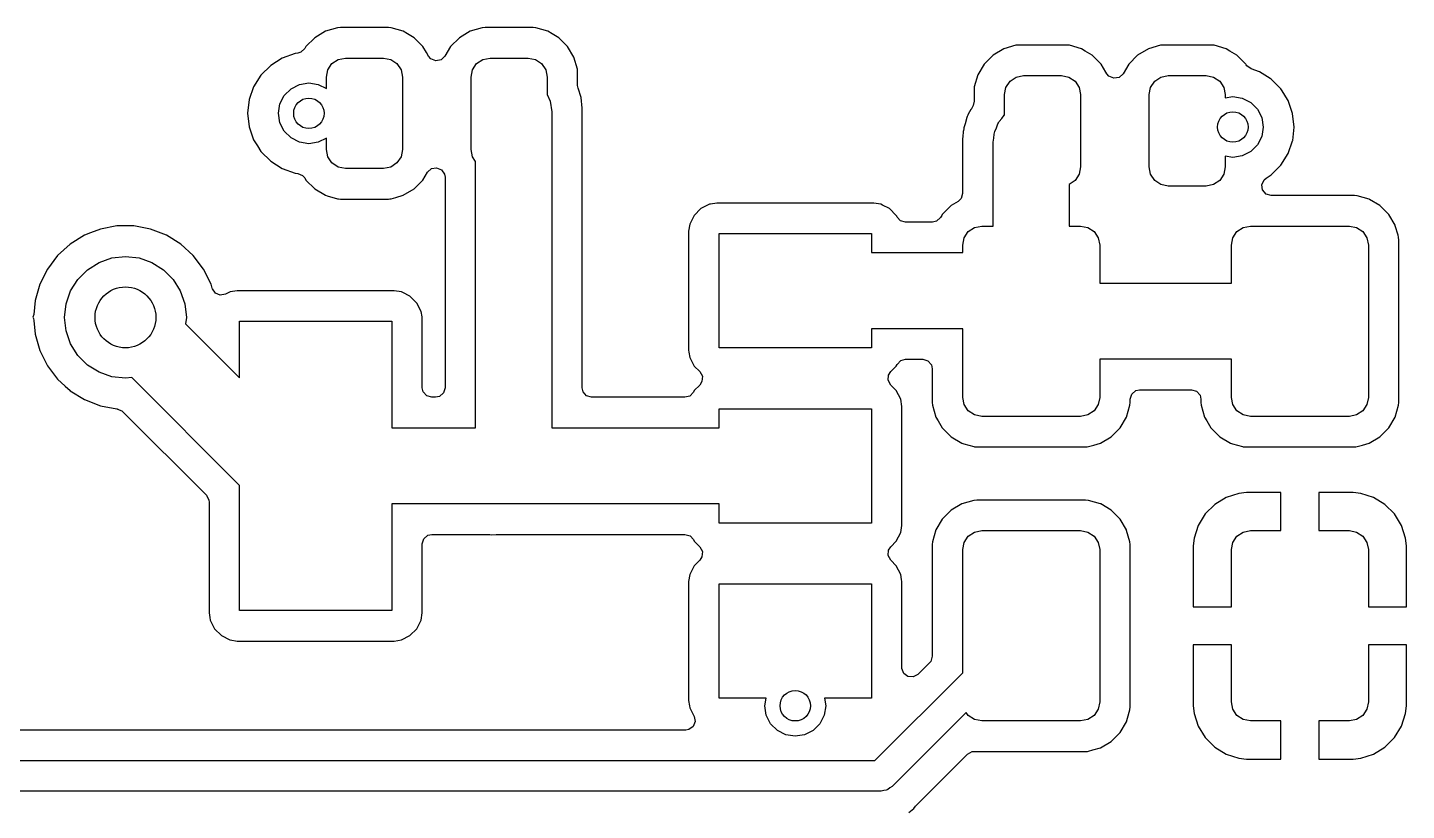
# Model space of a CAD drawing. Extents: x 0.71 to 7.56, y -5.16 to -0.79.
# Drawn here: x 4.989 to 5.702, y -2.416 to -2.012 of the extents above; entities that cross this region are included whole.
import ezdxf

# ---------------------------------------------------------------- set-up
doc = ezdxf.new("R2010")
doc.units = 0
doc.header["$MEASUREMENT"] = 0
doc.layers.add('BLACK', color=7, linetype='CONTINUOUS')

msp = doc.modelspace()

# ---------------------------------------------------------------- linework, layer by layer
at = {"layer": 'BLACK', "linetype": 'CONTINUOUS'}
for p, q in [((5.13733, -2.01681), (5.13275, -2.02138)), ((5.1429, -2.01351), (5.13733, -2.01681)), ((5.13733, -2.01681), (5.13733, -2.01681)), ((5.14911, -2.01171), (5.1429, -2.01351)), ((5.1429, -2.01351), (5.1429, -2.01351)), ((5.15056, -2.01159), (5.14911, -2.01171)), ((5.14911, -2.01171), (5.14911, -2.01171)), ((5.17542, -2.01159), (5.15056, -2.01159)), ((5.15056, -2.01159), (5.15056, -2.01159)), ((5.17687, -2.01171), (5.17542, -2.01159)), ((5.17542, -2.01159), (5.17542, -2.01159)), ((5.18309, -2.01351), (5.17687, -2.01171)), ((5.17687, -2.01171), (5.17687, -2.01171)), ((5.18522, -2.01478), (5.18309, -2.01351)), ((5.18309, -2.01351), (5.18309, -2.01351)), ((5.18309, -2.01351), (5.18309, -2.01351)), ((5.18309, -2.01351), (5.18309, -2.01351)), ((5.18866, -2.01681), (5.18522, -2.01478)), ((5.19323, -2.02138), (5.18866, -2.01681)), ((5.18866, -2.01681), (5.18866, -2.01681)), ((5.21213, -2.01681), (5.20756, -2.02138)), ((5.2177, -2.01351), (5.21213, -2.01681)), ((5.21213, -2.01681), (5.21213, -2.01681)), ((5.22391, -2.01171), (5.2177, -2.01351)), ((5.2177, -2.01351), (5.2177, -2.01351)), ((5.22537, -2.01159), (5.22391, -2.01171)), ((5.22391, -2.01171), (5.22391, -2.01171)), ((5.25022, -2.01159), (5.22537, -2.01159)), ((5.22537, -2.01159), (5.22537, -2.01159)), ((5.25168, -2.01171), (5.25022, -2.01159)), ((5.25022, -2.01159), (5.25022, -2.01159)), ((5.25789, -2.01351), (5.25168, -2.01171)), ((5.25168, -2.01171), (5.25168, -2.01171)), ((5.26003, -2.01478), (5.25789, -2.01351)), ((5.25789, -2.01351), (5.25789, -2.01351)), ((5.25789, -2.01351), (5.25789, -2.01351)), ((5.25789, -2.01351), (5.25789, -2.01351)), ((5.26346, -2.01681), (5.26003, -2.01478)), ((5.26803, -2.02138), (5.26346, -2.01681)), ((5.26346, -2.01681), (5.26346, -2.01681)), ((5.12719, -2.02499), (5.12049, -2.02733)), ((5.12845, -2.02484), (5.12719, -2.02499)), ((5.13009, -2.02436), (5.12845, -2.02484)), ((5.13211, -2.02248), (5.13009, -2.02436)), ((5.13275, -2.02138), (5.13211, -2.02248)), ((5.13275, -2.02138), (5.13275, -2.02138)), ((5.1951, -2.02454), (5.19323, -2.02138)), ((5.19323, -2.02138), (5.19323, -2.02138)), ((5.19323, -2.02138), (5.19323, -2.02138)), ((5.19619, -2.02639), (5.1951, -2.02454)), ((5.20756, -2.02138), (5.2046, -2.02639)), ((5.20756, -2.02138), (5.20756, -2.02138)), ((5.27133, -2.02695), (5.26803, -2.02138)), ((5.26803, -2.02138), (5.26803, -2.02138)), ((5.26803, -2.02138), (5.26803, -2.02138)), ((5.49369, -2.02257), (5.48812, -2.02586)), ((5.4999, -2.02076), (5.49369, -2.02257)), ((5.49369, -2.02257), (5.49369, -2.02257)), ((5.50135, -2.02065), (5.4999, -2.02076)), ((5.4999, -2.02076), (5.4999, -2.02076)), ((5.52621, -2.02065), (5.50135, -2.02065)), ((5.50135, -2.02065), (5.50135, -2.02065)), ((5.52766, -2.02076), (5.52621, -2.02065)), ((5.52621, -2.02065), (5.52621, -2.02065)), ((5.53387, -2.02257), (5.52766, -2.02076)), ((5.52766, -2.02076), (5.52766, -2.02076)), ((5.53581, -2.02372), (5.53387, -2.02257)), ((5.53387, -2.02257), (5.53387, -2.02257)), ((5.53387, -2.02257), (5.53387, -2.02257)), ((5.53387, -2.02257), (5.53387, -2.02257)), ((5.53944, -2.02586), (5.53581, -2.02372)), ((5.56849, -2.02257), (5.56292, -2.02586)), ((5.5747, -2.02076), (5.56849, -2.02257)), ((5.56849, -2.02257), (5.56849, -2.02257)), ((5.57615, -2.02065), (5.5747, -2.02076)), ((5.5747, -2.02076), (5.5747, -2.02076)), ((5.60101, -2.02065), (5.57615, -2.02065)), ((5.57615, -2.02065), (5.57615, -2.02065)), ((5.60246, -2.02076), (5.60101, -2.02065)), ((5.60101, -2.02065), (5.60101, -2.02065)), ((5.60868, -2.02257), (5.60246, -2.02076)), ((5.60246, -2.02076), (5.60246, -2.02076)), ((5.61062, -2.02372), (5.60868, -2.02257)), ((5.60868, -2.02257), (5.60868, -2.02257)), ((5.60868, -2.02257), (5.60868, -2.02257)), ((5.60868, -2.02257), (5.60868, -2.02257)), ((5.61425, -2.02586), (5.61062, -2.02372)), ((5.11448, -2.03111), (5.10946, -2.03613)), ((5.12049, -2.02733), (5.11448, -2.03111)), ((5.14406, -2.03344), (5.14619, -2.03024)), ((5.14619, -2.03024), (5.14938, -2.02811)), ((5.14938, -2.02811), (5.15315, -2.02736)), ((5.15315, -2.02736), (5.17283, -2.02736)), ((5.17283, -2.02736), (5.1766, -2.02811)), ((5.1766, -2.02811), (5.17979, -2.03024)), ((5.17979, -2.03024), (5.18193, -2.03344)), ((5.19734, -2.02771), (5.19619, -2.02639)), ((5.19988, -2.02876), (5.19734, -2.02771)), ((5.20259, -2.02827), (5.19988, -2.02876)), ((5.2046, -2.02639), (5.20259, -2.02827)), ((5.21886, -2.03344), (5.22099, -2.03024)), ((5.22099, -2.03024), (5.22419, -2.02811)), ((5.22419, -2.02811), (5.22795, -2.02736)), ((5.22795, -2.02736), (5.24764, -2.02736)), ((5.24764, -2.02736), (5.2514, -2.02811)), ((5.2514, -2.02811), (5.2546, -2.03024)), ((5.2546, -2.03024), (5.25673, -2.03344)), ((5.27313, -2.03317), (5.27133, -2.02695)), ((5.27133, -2.02695), (5.27133, -2.02695)), ((5.27133, -2.02695), (5.27133, -2.02695)), ((5.48354, -2.03044), (5.48025, -2.03601)), ((5.48812, -2.02586), (5.48354, -2.03044)), ((5.48354, -2.03044), (5.48354, -2.03044)), ((5.48812, -2.02586), (5.48812, -2.02586)), ((5.54402, -2.03044), (5.53944, -2.02586)), ((5.53944, -2.02586), (5.53944, -2.02586)), ((5.54649, -2.03462), (5.54402, -2.03044)), ((5.54402, -2.03044), (5.54402, -2.03044)), ((5.54402, -2.03044), (5.54402, -2.03044)), ((5.55834, -2.03044), (5.55538, -2.03544)), ((5.56292, -2.02586), (5.55834, -2.03044)), ((5.55834, -2.03044), (5.55834, -2.03044)), ((5.56292, -2.02586), (5.56292, -2.02586)), ((5.61882, -2.03044), (5.61425, -2.02586)), ((5.61425, -2.02586), (5.61425, -2.02586)), ((5.61902, -2.03077), (5.61882, -2.03044)), ((5.61882, -2.03044), (5.61882, -2.03044)), ((5.61937, -2.03129), (5.61902, -2.03077)), ((5.62161, -2.03289), (5.61937, -2.03129)), ((5.10946, -2.03613), (5.10568, -2.04214)), ((5.14331, -2.0372), (5.14406, -2.03344)), ((5.14331, -2.04306), (5.14331, -2.0372)), ((5.18193, -2.03344), (5.18268, -2.0372)), ((5.18268, -2.0372), (5.18268, -2.07461)), ((5.21811, -2.0372), (5.21886, -2.03344)), ((5.21811, -2.07461), (5.21811, -2.0372)), ((5.25673, -2.03344), (5.25748, -2.0372)), ((5.25748, -2.0372), (5.25748, -2.04615)), ((5.27325, -2.03462), (5.27313, -2.03317)), ((5.27313, -2.03317), (5.27313, -2.03317)), ((5.27325, -2.04146), (5.27325, -2.03462)), ((5.48025, -2.03601), (5.47844, -2.04222)), ((5.48025, -2.03601), (5.48025, -2.03601)), ((5.49484, -2.04249), (5.49698, -2.0393)), ((5.49698, -2.0393), (5.50017, -2.03717)), ((5.50017, -2.03717), (5.50394, -2.03642)), ((5.50394, -2.03642), (5.52362, -2.03642)), ((5.52362, -2.03642), (5.52739, -2.03717)), ((5.52739, -2.03717), (5.53058, -2.0393)), ((5.53058, -2.0393), (5.53272, -2.04249)), ((5.54698, -2.03544), (5.54649, -2.03462)), ((5.54812, -2.03676), (5.54698, -2.03544)), ((5.55067, -2.03781), (5.54812, -2.03676)), ((5.55337, -2.03732), (5.55067, -2.03781)), ((5.55538, -2.03544), (5.55337, -2.03732)), ((5.56965, -2.04249), (5.57178, -2.0393)), ((5.57178, -2.0393), (5.57497, -2.03717)), ((5.57497, -2.03717), (5.57874, -2.03642)), ((5.57874, -2.03642), (5.59843, -2.03642)), ((5.59843, -2.03642), (5.60219, -2.03717)), ((5.60219, -2.03717), (5.60538, -2.0393)), ((5.60538, -2.0393), (5.60752, -2.04249)), ((5.62597, -2.03442), (5.62161, -2.03289)), ((5.63155, -2.03793), (5.62597, -2.03442)), ((5.62597, -2.03442), (5.62597, -2.03442)), ((5.63198, -2.0382), (5.63155, -2.03793)), ((5.637, -2.04322), (5.63198, -2.0382)), ((5.10568, -2.04214), (5.10333, -2.04885)), ((5.11927, -2.05104), (5.12151, -2.04665)), ((5.12151, -2.04665), (5.125, -2.04317)), ((5.125, -2.04317), (5.12939, -2.04093)), ((5.12939, -2.04093), (5.13425, -2.04016)), ((5.13425, -2.04016), (5.13912, -2.04093)), ((5.13912, -2.04093), (5.14331, -2.04306)), ((5.25748, -2.04615), (5.25905, -2.04957)), ((5.27349, -2.04297), (5.27325, -2.04146)), ((5.27503, -2.04771), (5.27349, -2.04297)), ((5.47844, -2.04222), (5.47833, -2.04367)), ((5.47833, -2.04367), (5.47833, -2.04959)), ((5.47844, -2.04222), (5.47844, -2.04222)), ((5.49409, -2.04626), (5.49484, -2.04249)), ((5.49409, -2.05681), (5.49409, -2.04626)), ((5.53272, -2.04249), (5.53346, -2.04626)), ((5.53346, -2.04626), (5.53346, -2.08366)), ((5.5689, -2.04626), (5.56965, -2.04249)), ((5.5689, -2.08366), (5.5689, -2.04626)), ((5.60752, -2.04249), (5.60827, -2.04626)), ((5.60827, -2.04626), (5.60827, -2.04787)), ((5.6377, -2.04433), (5.637, -2.04322)), ((5.64054, -2.04885), (5.6377, -2.04433)), ((5.10333, -2.04885), (5.10254, -2.05591)), ((5.10333, -2.04885), (5.10333, -2.04885)), ((5.1185, -2.05591), (5.11927, -2.05104)), ((5.25905, -2.04957), (5.25984, -2.05512)), ((5.27561, -2.05326), (5.27503, -2.04771)), ((5.27561, -2.19785), (5.27561, -2.05326)), ((5.27561, -2.05326), (5.27561, -2.05326)), ((5.47667, -2.054), (5.47531, -2.05637)), ((5.47674, -2.05389), (5.47667, -2.054)), ((5.47779, -2.05181), (5.47674, -2.05389)), ((5.47833, -2.04959), (5.47779, -2.05181)), ((5.60827, -2.04787), (5.6122, -2.04724)), ((5.6122, -2.04724), (5.61707, -2.04801)), ((5.61707, -2.04801), (5.62146, -2.05025)), ((5.62146, -2.05025), (5.62495, -2.05374)), ((5.62495, -2.05374), (5.62718, -2.05813)), ((5.64078, -2.04923), (5.64054, -2.04885)), ((5.64258, -2.05438), (5.64078, -2.04923)), ((5.10254, -2.05591), (5.10254, -2.05591)), ((5.10254, -2.05591), (5.10333, -2.06296)), ((5.11927, -2.06077), (5.1185, -2.05591)), ((5.12151, -2.06516), (5.11927, -2.06077)), ((5.25984, -2.05512), (5.25984, -2.2185)), ((5.47385, -2.06085), (5.473, -2.06345)), ((5.47389, -2.06073), (5.47385, -2.06085)), ((5.47459, -2.05809), (5.47389, -2.06073)), ((5.47484, -2.0576), (5.47459, -2.05809)), ((5.47514, -2.05689), (5.47484, -2.0576)), ((5.47531, -2.05637), (5.47514, -2.05689)), ((5.4906, -2.06143), (5.49102, -2.06087)), ((5.49102, -2.06087), (5.49131, -2.06022)), ((5.49131, -2.06022), (5.49269, -2.05863)), ((5.49269, -2.05863), (5.49395, -2.05695)), ((5.49395, -2.05695), (5.49409, -2.05681)), ((5.62718, -2.05813), (5.62795, -2.06299)), ((5.64312, -2.05593), (5.64258, -2.05438)), ((5.64312, -2.05594), (5.64312, -2.05593)), ((5.64392, -2.06299), (5.64312, -2.05594)), ((5.10333, -2.06296), (5.10333, -2.06296)), ((5.10333, -2.06296), (5.10568, -2.06967)), ((5.125, -2.06865), (5.12151, -2.06516)), ((5.47251, -2.06815), (5.47242, -2.06901)), ((5.47252, -2.06802), (5.47251, -2.06815)), ((5.47266, -2.06529), (5.47252, -2.06802)), ((5.47281, -2.06476), (5.47266, -2.06529)), ((5.47295, -2.064), (5.47281, -2.06476)), ((5.473, -2.06345), (5.47295, -2.064)), ((5.473, -2.06345), (5.473, -2.06345)), ((5.48849, -2.06878), (5.48864, -2.06668)), ((5.48864, -2.06668), (5.48889, -2.06602)), ((5.48889, -2.06602), (5.48899, -2.06532)), ((5.48899, -2.06532), (5.48986, -2.0634)), ((5.48986, -2.0634), (5.4906, -2.06143)), ((5.62718, -2.06786), (5.62495, -2.07225)), ((5.62795, -2.06299), (5.62718, -2.06786)), ((5.64314, -2.06994), (5.64392, -2.06299)), ((5.64392, -2.06299), (5.64392, -2.06299)), ((5.10568, -2.06967), (5.10761, -2.07274)), ((5.10761, -2.07274), (5.10946, -2.07568)), ((5.12939, -2.07088), (5.125, -2.06865)), ((5.13425, -2.07165), (5.12939, -2.07088)), ((5.13912, -2.07088), (5.13425, -2.07165)), ((5.14331, -2.06875), (5.13912, -2.07088)), ((5.14331, -2.07461), (5.14331, -2.06875)), ((5.14406, -2.07837), (5.14331, -2.07461)), ((5.18268, -2.07461), (5.18193, -2.07837)), ((5.21886, -2.07837), (5.21811, -2.07461)), ((5.47242, -2.07), (5.47227, -2.07273)), ((5.47227, -2.07273), (5.47235, -2.07319)), ((5.47235, -2.07319), (5.47236, -2.07328)), ((5.47236, -2.07328), (5.47242, -2.07404)), ((5.47242, -2.06901), (5.47242, -2.06987)), ((5.47242, -2.06987), (5.47242, -2.07)), ((5.47242, -2.07404), (5.47242, -2.09731)), ((5.48819, -2.07087), (5.48849, -2.06878)), ((5.48819, -2.11417), (5.48819, -2.07087)), ((5.62495, -2.07225), (5.62146, -2.07573)), ((5.64078, -2.07675), (5.64312, -2.07005)), ((5.64312, -2.07005), (5.64314, -2.06994)), ((5.10946, -2.07568), (5.11448, -2.0807)), ((5.11448, -2.0807), (5.12049, -2.08448)), ((5.14619, -2.08157), (5.14406, -2.07837)), ((5.14938, -2.0837), (5.14619, -2.08157)), ((5.17979, -2.08157), (5.1766, -2.0837)), ((5.18193, -2.07837), (5.17979, -2.08157)), ((5.22047, -2.08079), (5.21886, -2.07837)), ((5.22047, -2.2185), (5.22047, -2.08079)), ((5.6122, -2.07874), (5.60827, -2.07812)), ((5.60827, -2.07812), (5.60827, -2.08366)), ((5.61707, -2.07797), (5.6122, -2.07874)), ((5.62146, -2.07573), (5.61707, -2.07797)), ((5.637, -2.08277), (5.64078, -2.07675)), ((5.12049, -2.08448), (5.12719, -2.08683)), ((5.12719, -2.08683), (5.12845, -2.08697)), ((5.12845, -2.08697), (5.13099, -2.08803)), ((5.13099, -2.08803), (5.13211, -2.08933)), ((5.13211, -2.08933), (5.13275, -2.09043)), ((5.15315, -2.08445), (5.14938, -2.0837)), ((5.17283, -2.08445), (5.15315, -2.08445)), ((5.1766, -2.0837), (5.17283, -2.08445)), ((5.19323, -2.09043), (5.19562, -2.08639)), ((5.19562, -2.08639), (5.19763, -2.08451)), ((5.19763, -2.08451), (5.20034, -2.08402)), ((5.20034, -2.08402), (5.20288, -2.08507)), ((5.20288, -2.08507), (5.20445, -2.08732)), ((5.20445, -2.08732), (5.2047, -2.08887)), ((5.2047, -2.08887), (5.2047, -2.19785)), ((5.53272, -2.08743), (5.53058, -2.09062)), ((5.53346, -2.08366), (5.53272, -2.08743)), ((5.56965, -2.08743), (5.5689, -2.08366)), ((5.57178, -2.09062), (5.56965, -2.08743)), ((5.60752, -2.08743), (5.60538, -2.09062)), ((5.60827, -2.08366), (5.60752, -2.08743)), ((5.62834, -2.09033), (5.62943, -2.08939)), ((5.62943, -2.08939), (5.63198, -2.08779)), ((5.63198, -2.08779), (5.637, -2.08277)), ((5.13275, -2.09043), (5.13275, -2.09043)), ((5.13275, -2.09043), (5.13275, -2.09043)), ((5.13275, -2.09043), (5.13733, -2.095)), ((5.13733, -2.095), (5.13733, -2.095)), ((5.13733, -2.095), (5.13733, -2.095)), ((5.13733, -2.095), (5.1429, -2.0983)), ((5.18309, -2.0983), (5.18866, -2.095)), ((5.18866, -2.095), (5.19323, -2.09043)), ((5.53058, -2.09062), (5.52756, -2.09264)), ((5.52756, -2.09264), (5.52756, -2.11417)), ((5.57497, -2.09275), (5.57178, -2.09062)), ((5.57874, -2.0935), (5.57497, -2.09275)), ((5.59843, -2.0935), (5.57874, -2.0935)), ((5.60219, -2.09275), (5.59843, -2.0935)), ((5.60538, -2.09062), (5.60219, -2.09275)), ((5.62719, -2.09283), (5.62834, -2.09033)), ((5.62759, -2.09555), (5.62719, -2.09283)), ((5.62939, -2.09763), (5.62759, -2.09555)), ((5.1429, -2.0983), (5.14366, -2.09852)), ((5.14366, -2.09852), (5.14911, -2.1001)), ((5.14911, -2.1001), (5.14911, -2.1001)), ((5.14911, -2.1001), (5.14911, -2.1001)), ((5.14911, -2.1001), (5.1496, -2.10014)), ((5.1496, -2.10014), (5.15056, -2.10022)), ((5.15056, -2.10022), (5.15056, -2.10022)), ((5.15056, -2.10022), (5.17542, -2.10022)), ((5.17542, -2.10022), (5.17615, -2.10016)), ((5.17615, -2.10016), (5.17687, -2.1001)), ((5.17687, -2.1001), (5.17915, -2.09944)), ((5.17687, -2.1001), (5.17687, -2.1001)), ((5.17687, -2.1001), (5.17687, -2.1001)), ((5.17915, -2.09944), (5.18309, -2.0983)), ((5.34152, -2.10293), (5.33707, -2.10519)), ((5.34203, -2.10285), (5.34152, -2.10293)), ((5.34522, -2.10234), (5.34203, -2.10285)), ((5.42644, -2.10234), (5.34522, -2.10234)), ((5.43013, -2.10293), (5.42644, -2.10234)), ((5.43089, -2.10331), (5.43013, -2.10293)), ((5.43458, -2.10519), (5.43089, -2.10331)), ((5.46646, -2.10362), (5.46189, -2.10819)), ((5.47002, -2.10151), (5.46646, -2.10362)), ((5.46646, -2.10362), (5.46646, -2.10362)), ((5.47165, -2.09995), (5.47002, -2.10151)), ((5.47242, -2.09731), (5.47165, -2.09995)), ((5.63203, -2.09841), (5.62939, -2.09763)), ((5.67503, -2.09841), (5.63203, -2.09841)), ((5.67648, -2.09852), (5.67503, -2.09841)), ((5.67503, -2.09841), (5.67503, -2.09841)), ((5.68269, -2.10032), (5.67648, -2.09852)), ((5.67648, -2.09852), (5.67648, -2.09852)), ((5.68269, -2.10033), (5.68269, -2.10032)), ((5.68269, -2.10032), (5.68269, -2.10032)), ((5.68269, -2.10032), (5.68269, -2.10032)), ((5.68293, -2.10047), (5.68269, -2.10033)), ((5.68826, -2.10362), (5.68293, -2.10047)), ((5.69284, -2.10819), (5.68826, -2.10362)), ((5.68826, -2.10362), (5.68826, -2.10362)), ((5.33322, -2.10936), (5.33127, -2.11318)), ((5.33354, -2.10873), (5.33322, -2.10936)), ((5.33707, -2.1052), (5.33354, -2.10873)), ((5.33354, -2.10873), (5.33354, -2.10873)), ((5.33354, -2.10873), (5.33354, -2.10873)), ((5.33707, -2.10519), (5.33707, -2.10519)), ((5.33707, -2.10519), (5.33707, -2.1052)), ((5.43458, -2.1052), (5.43458, -2.10519)), ((5.43458, -2.10519), (5.43458, -2.10519)), ((5.43811, -2.10873), (5.43458, -2.1052)), ((5.43829, -2.10908), (5.43811, -2.10873)), ((5.43811, -2.10873), (5.43811, -2.10873)), ((5.43811, -2.10873), (5.43811, -2.10873)), ((5.43852, -2.10952), (5.43829, -2.10908)), ((5.44023, -2.11141), (5.43852, -2.10952)), ((5.46094, -2.10979), (5.45893, -2.11167)), ((5.46157, -2.10873), (5.46094, -2.10979)), ((5.46189, -2.10819), (5.46157, -2.10873)), ((5.46189, -2.10819), (5.46189, -2.10819)), ((5.69613, -2.11376), (5.69284, -2.10819)), ((5.69284, -2.10819), (5.69284, -2.10819)), ((5.69284, -2.10819), (5.69284, -2.10819)), ((5.02122, -2.11776), (5.01821, -2.11893)), ((5.02638, -2.11576), (5.02122, -2.11776)), ((5.03499, -2.11415), (5.02638, -2.11576)), ((5.04375, -2.11415), (5.03499, -2.11415)), ((5.05236, -2.11576), (5.04375, -2.11415)), ((5.06053, -2.11893), (5.05236, -2.11576)), ((5.33127, -2.11318), (5.33069, -2.11687)), ((5.33069, -2.11687), (5.33069, -2.17841)), ((5.34646, -2.17717), (5.34646, -2.11811)), ((5.34646, -2.11811), (5.4252, -2.11811)), ((5.4252, -2.11811), (5.4252, -2.12795)), ((5.44287, -2.11219), (5.44023, -2.11141)), ((5.45674, -2.11219), (5.44287, -2.11219)), ((5.45893, -2.11167), (5.45674, -2.11219)), ((5.47319, -2.12025), (5.47532, -2.11706)), ((5.47532, -2.11706), (5.47852, -2.11492)), ((5.47852, -2.11492), (5.48228, -2.11417)), ((5.48228, -2.11417), (5.48819, -2.11417)), ((5.52756, -2.11417), (5.53346, -2.11417)), ((5.53346, -2.11417), (5.53723, -2.11492)), ((5.53723, -2.11492), (5.54042, -2.11706)), ((5.54042, -2.11706), (5.54256, -2.12025)), ((5.61217, -2.12025), (5.6143, -2.11706)), ((5.6143, -2.11706), (5.61749, -2.11492)), ((5.61749, -2.11492), (5.62126, -2.11417)), ((5.62126, -2.11417), (5.67244, -2.11417)), ((5.67244, -2.11417), (5.67621, -2.11492)), ((5.67621, -2.11492), (5.6794, -2.11706)), ((5.6794, -2.11706), (5.68153, -2.12025)), ((5.69623, -2.11411), (5.69613, -2.11376)), ((5.69763, -2.11893), (5.69623, -2.11411)), ((5.01077, -2.12354), (5.00429, -2.12944)), ((5.01821, -2.11893), (5.01077, -2.12354)), ((5.01077, -2.12354), (5.01077, -2.12354)), ((5.01821, -2.11893), (5.01821, -2.11893)), ((5.06797, -2.12354), (5.06053, -2.11893)), ((5.06053, -2.11893), (5.06053, -2.11893)), ((5.07445, -2.12944), (5.06797, -2.12354)), ((5.06797, -2.12354), (5.06797, -2.12354)), ((5.47244, -2.12402), (5.47319, -2.12025)), ((5.47244, -2.12795), (5.47244, -2.12402)), ((5.54256, -2.12025), (5.54331, -2.12402)), ((5.54331, -2.12402), (5.54331, -2.1437)), ((5.61142, -2.12402), (5.61217, -2.12025)), ((5.61142, -2.1437), (5.61142, -2.12402)), ((5.68153, -2.12025), (5.68228, -2.12402)), ((5.68228, -2.12402), (5.68228, -2.20276)), ((5.69794, -2.11998), (5.69763, -2.11893)), ((5.69805, -2.12143), (5.69794, -2.11998)), ((5.69805, -2.20534), (5.69805, -2.12143)), ((5.00429, -2.12944), (4.99901, -2.13643)), ((5.0257, -2.13304), (5.03236, -2.13071)), ((5.03236, -2.13071), (5.03937, -2.12992)), ((5.03937, -2.12992), (5.04638, -2.13071)), ((5.04638, -2.13071), (5.05304, -2.13304)), ((5.07973, -2.13643), (5.07445, -2.12944)), ((5.4252, -2.12795), (5.47244, -2.12795)), ((4.99901, -2.13643), (4.99511, -2.14427)), ((4.99901, -2.13643), (4.99901, -2.13643)), ((5.01475, -2.14178), (5.01973, -2.13679)), ((5.01973, -2.13679), (5.0257, -2.13304)), ((5.05304, -2.13304), (5.05901, -2.13679)), ((5.05901, -2.13679), (5.06399, -2.14178)), ((5.08363, -2.14427), (5.07973, -2.13643)), ((5.07973, -2.13643), (5.07973, -2.13643)), ((4.99511, -2.14427), (4.99271, -2.1527)), ((4.99511, -2.14427), (4.99511, -2.14427)), ((5.01099, -2.14775), (5.01475, -2.14178)), ((5.06399, -2.14178), (5.06775, -2.14775)), ((5.08383, -2.14496), (5.08363, -2.14427)), ((5.08363, -2.14427), (5.08363, -2.14427)), ((5.08423, -2.14639), (5.08383, -2.14496)), ((5.08431, -2.14662), (5.08423, -2.14639)), ((5.08589, -2.14887), (5.08431, -2.14662)), ((5.54331, -2.1437), (5.61142, -2.1437)), ((4.99271, -2.1527), (4.99205, -2.15988)), ((4.99271, -2.1527), (4.99271, -2.1527)), ((5.00866, -2.15441), (5.01099, -2.14775)), ((5.06775, -2.14775), (5.07008, -2.15441)), ((5.08844, -2.14991), (5.08589, -2.14887)), ((5.09114, -2.1494), (5.08844, -2.14991)), ((5.09349, -2.1482), (5.09114, -2.1494)), ((5.09718, -2.14762), (5.09349, -2.1482)), ((5.17841, -2.14762), (5.09718, -2.14762)), ((5.1821, -2.1482), (5.17841, -2.14762)), ((5.1828, -2.14856), (5.1821, -2.1482)), ((5.18655, -2.15047), (5.1828, -2.14856)), ((5.19008, -2.154), (5.18655, -2.15047)), ((5.18655, -2.15047), (5.18655, -2.15047)), ((5.18655, -2.15047), (5.18655, -2.15047)), ((4.99205, -2.15988), (4.99145, -2.16138)), ((5.00787, -2.16142), (5.00866, -2.15441)), ((5.07008, -2.15441), (5.07087, -2.16142)), ((5.19235, -2.15845), (5.19008, -2.154)), ((5.19008, -2.154), (5.19008, -2.154)), ((5.19008, -2.154), (5.19008, -2.154)), ((5.19276, -2.16106), (5.19235, -2.15845)), ((5.19293, -2.16214), (5.19276, -2.16106)), ((4.99145, -2.16138), (4.99187, -2.16203)), ((4.99187, -2.16203), (4.99205, -2.16295)), ((4.99205, -2.16295), (4.99271, -2.17014)), ((5.00866, -2.16843), (5.00787, -2.16142)), ((5.07087, -2.16142), (5.0705, -2.1647)), ((5.0705, -2.1647), (5.09843, -2.19263)), ((5.09843, -2.19263), (5.09843, -2.16339)), ((5.09843, -2.16339), (5.17717, -2.16339)), ((5.17717, -2.16339), (5.17717, -2.2185)), ((5.19293, -2.19785), (5.19293, -2.16214)), ((5.47244, -2.16732), (5.4252, -2.16732)), ((5.4252, -2.16732), (5.4252, -2.17717)), ((5.47244, -2.20276), (5.47244, -2.16732)), ((4.99271, -2.17014), (4.99271, -2.17014)), ((4.99271, -2.17014), (4.99511, -2.17856)), ((5.01099, -2.17508), (5.00866, -2.16843)), ((5.01475, -2.18105), (5.01099, -2.17508)), ((4.99511, -2.17856), (4.99511, -2.17856)), ((4.99511, -2.17856), (4.99901, -2.1864)), ((5.01973, -2.18604), (5.01475, -2.18105)), ((5.33069, -2.17841), (5.33085, -2.17941)), ((5.33085, -2.17941), (5.33127, -2.1821)), ((5.33127, -2.1821), (5.33354, -2.18655)), ((5.4252, -2.17717), (5.34646, -2.17717)), ((4.99901, -2.1864), (4.99901, -2.18641)), ((4.99901, -2.18641), (5.00429, -2.1934)), ((5.0257, -2.18979), (5.01973, -2.18604)), ((5.33354, -2.18655), (5.33354, -2.18655)), ((5.33354, -2.18655), (5.33354, -2.18655)), ((5.33354, -2.18655), (5.33645, -2.18946)), ((5.33645, -2.18946), (5.33777, -2.19188)), ((5.43408, -2.19121), (5.4352, -2.18946)), ((5.4352, -2.18946), (5.43811, -2.18655)), ((5.43811, -2.18655), (5.43852, -2.18576)), ((5.43811, -2.18655), (5.43811, -2.18655)), ((5.43852, -2.18576), (5.4404, -2.18376)), ((5.4404, -2.18376), (5.44287, -2.18309)), ((5.44287, -2.18309), (5.45179, -2.18309)), ((5.45179, -2.18309), (5.45443, -2.18387)), ((5.45443, -2.18387), (5.45623, -2.18594)), ((5.45623, -2.18594), (5.45667, -2.18797)), ((5.45667, -2.18797), (5.45667, -2.20534)), ((5.61142, -2.18307), (5.54331, -2.18307)), ((5.54331, -2.18307), (5.54331, -2.20276)), ((5.61142, -2.20276), (5.61142, -2.18307)), ((5.00429, -2.1934), (5.00815, -2.19691)), ((5.03236, -2.19212), (5.0257, -2.18979)), ((5.03937, -2.19291), (5.03236, -2.19212)), ((5.04266, -2.19254), (5.03937, -2.19291)), ((5.09843, -2.24831), (5.04266, -2.19254)), ((5.33645, -2.19637), (5.33354, -2.19928)), ((5.33758, -2.19462), (5.33645, -2.19637)), ((5.33777, -2.19188), (5.33758, -2.19462)), ((5.43388, -2.19395), (5.43408, -2.19121)), ((5.4352, -2.19637), (5.43388, -2.19395)), ((5.43811, -2.19928), (5.4352, -2.19637)), ((5.00815, -2.19691), (5.01075, -2.19928)), ((5.01075, -2.19928), (5.01077, -2.1993)), ((5.01077, -2.1993), (5.01077, -2.1993)), ((5.01077, -2.1993), (5.01821, -2.20391)), ((5.19337, -2.19988), (5.19293, -2.19785)), ((5.19518, -2.20196), (5.19337, -2.19988)), ((5.19781, -2.20274), (5.19518, -2.20196)), ((5.19982, -2.20274), (5.19781, -2.20274)), ((5.20185, -2.2023), (5.19982, -2.20274)), ((5.20393, -2.20049), (5.20185, -2.2023)), ((5.2047, -2.19785), (5.20393, -2.20049)), ((5.27605, -2.19988), (5.27561, -2.19785)), ((5.27785, -2.20196), (5.27605, -2.19988)), ((5.28049, -2.20274), (5.27785, -2.20196)), ((5.32879, -2.20274), (5.28049, -2.20274)), ((5.33125, -2.20207), (5.32879, -2.20274)), ((5.33314, -2.20007), (5.33125, -2.20207)), ((5.33354, -2.19928), (5.33314, -2.20007)), ((5.33354, -2.19928), (5.33354, -2.19928)), ((5.44038, -2.20373), (5.43811, -2.19928)), ((5.43811, -2.19928), (5.43811, -2.19928)), ((5.43811, -2.19928), (5.43811, -2.19928)), ((5.44096, -2.20742), (5.44038, -2.20373)), ((5.47319, -2.20652), (5.47244, -2.20276)), ((5.54331, -2.20276), (5.54256, -2.20652)), ((5.55907, -2.20372), (5.55985, -2.20108)), ((5.55907, -2.20534), (5.55907, -2.20372)), ((5.55985, -2.20108), (5.56193, -2.19928)), ((5.56193, -2.19928), (5.56396, -2.19884)), ((5.56396, -2.19884), (5.59077, -2.19884)), ((5.59077, -2.19884), (5.59341, -2.19961)), ((5.59341, -2.19961), (5.59521, -2.20169)), ((5.59521, -2.20169), (5.59565, -2.20372)), ((5.59565, -2.20372), (5.59565, -2.20534)), ((5.61217, -2.20652), (5.61142, -2.20276)), ((5.68228, -2.20276), (5.68153, -2.20652)), ((5.01821, -2.20391), (5.01821, -2.20391)), ((5.01821, -2.20391), (5.01821, -2.20391)), ((5.01821, -2.20391), (5.02638, -2.20707)), ((5.02638, -2.20707), (5.03499, -2.20868)), ((5.03499, -2.20868), (5.03499, -2.20868)), ((5.03499, -2.20868), (5.03521, -2.20872)), ((5.03521, -2.20872), (5.0352, -2.20879)), ((5.0352, -2.20879), (5.03745, -2.20969)), ((5.03745, -2.20969), (5.0379, -2.21008)), ((5.0379, -2.21008), (5.08123, -2.25341)), ((5.34646, -2.2185), (5.34646, -2.20866)), ((5.34646, -2.20866), (5.4252, -2.20866)), ((5.4252, -2.20866), (5.4252, -2.26772)), ((5.44096, -2.26896), (5.44096, -2.20742)), ((5.45667, -2.20534), (5.45679, -2.20679)), ((5.45679, -2.20679), (5.45679, -2.20679)), ((5.45679, -2.20679), (5.45859, -2.21301)), ((5.47532, -2.20972), (5.47319, -2.20652)), ((5.47852, -2.21185), (5.47532, -2.20972)), ((5.54042, -2.20972), (5.53723, -2.21185)), ((5.54256, -2.20652), (5.54042, -2.20972)), ((5.55716, -2.21301), (5.55896, -2.20679)), ((5.55896, -2.20679), (5.55907, -2.20534)), ((5.59565, -2.20534), (5.59576, -2.20679)), ((5.59576, -2.20679), (5.59576, -2.20679)), ((5.59576, -2.20679), (5.59757, -2.21301)), ((5.6143, -2.20972), (5.61217, -2.20652)), ((5.61749, -2.21185), (5.6143, -2.20972)), ((5.6794, -2.20972), (5.67621, -2.21185)), ((5.68153, -2.20652), (5.6794, -2.20972)), ((5.69613, -2.21301), (5.69794, -2.20679)), ((5.69794, -2.20679), (5.69805, -2.20534)), ((5.45859, -2.21301), (5.45859, -2.21301)), ((5.45859, -2.21301), (5.45859, -2.21301)), ((5.45859, -2.21301), (5.45971, -2.2149)), ((5.45971, -2.2149), (5.46189, -2.21858)), ((5.48228, -2.2126), (5.47852, -2.21185)), ((5.53346, -2.2126), (5.48228, -2.2126)), ((5.53723, -2.21185), (5.53346, -2.2126)), ((5.55386, -2.21858), (5.55716, -2.21301)), ((5.59757, -2.21301), (5.59757, -2.21301)), ((5.59757, -2.21301), (5.59757, -2.21301)), ((5.59757, -2.21301), (5.59869, -2.2149)), ((5.59869, -2.2149), (5.60086, -2.21858)), ((5.62126, -2.2126), (5.61749, -2.21185)), ((5.67244, -2.2126), (5.62126, -2.2126)), ((5.67621, -2.21185), (5.67244, -2.2126)), ((5.69284, -2.21858), (5.69613, -2.21301)), ((5.17717, -2.2185), (5.22047, -2.2185)), ((5.25984, -2.2185), (5.34646, -2.2185)), ((5.46189, -2.21858), (5.46189, -2.21858)), ((5.46189, -2.21858), (5.46646, -2.22315)), ((5.46646, -2.22315), (5.46646, -2.22315)), ((5.46646, -2.22315), (5.46646, -2.22315)), ((5.46646, -2.22315), (5.47203, -2.22645)), ((5.54372, -2.22645), (5.54929, -2.22315)), ((5.54929, -2.22315), (5.55386, -2.21858)), ((5.60086, -2.21858), (5.60086, -2.21858)), ((5.60086, -2.21858), (5.60544, -2.22315)), ((5.60544, -2.22315), (5.60544, -2.22315)), ((5.60544, -2.22315), (5.60544, -2.22315)), ((5.60544, -2.22315), (5.61101, -2.22645)), ((5.68269, -2.22645), (5.68826, -2.22315)), ((5.68826, -2.22315), (5.69284, -2.21858)), ((5.47203, -2.22645), (5.47299, -2.22673)), ((5.47299, -2.22673), (5.47825, -2.22825)), ((5.47825, -2.22825), (5.47825, -2.22825)), ((5.47825, -2.22825), (5.47825, -2.22825)), ((5.47825, -2.22825), (5.47848, -2.22827)), ((5.47848, -2.22827), (5.4797, -2.22837)), ((5.4797, -2.22837), (5.4797, -2.22837)), ((5.4797, -2.22837), (5.53605, -2.22837)), ((5.53605, -2.22837), (5.53678, -2.22831)), ((5.53678, -2.22831), (5.5375, -2.22825)), ((5.5375, -2.22825), (5.54025, -2.22745)), ((5.5375, -2.22825), (5.5375, -2.22825)), ((5.5375, -2.22825), (5.5375, -2.22825)), ((5.54025, -2.22745), (5.54372, -2.22645)), ((5.61101, -2.22645), (5.61197, -2.22673)), ((5.61197, -2.22673), (5.61722, -2.22825)), ((5.61722, -2.22825), (5.61722, -2.22825)), ((5.61722, -2.22825), (5.61722, -2.22825)), ((5.61722, -2.22825), (5.61746, -2.22827)), ((5.61746, -2.22827), (5.61867, -2.22837)), ((5.61867, -2.22837), (5.61867, -2.22837)), ((5.61867, -2.22837), (5.67503, -2.22837)), ((5.67503, -2.22837), (5.67575, -2.22831)), ((5.67575, -2.22831), (5.67648, -2.22825)), ((5.67648, -2.22825), (5.67922, -2.22745)), ((5.67648, -2.22825), (5.67648, -2.22825)), ((5.67648, -2.22825), (5.67648, -2.22825)), ((5.67922, -2.22745), (5.68269, -2.22645)), ((5.08123, -2.25341), (5.08255, -2.25583)), ((5.09843, -2.31299), (5.09843, -2.24831)), ((5.61525, -2.25238), (5.6087, -2.25455)), ((5.61929, -2.25197), (5.61525, -2.25238)), ((5.63701, -2.25197), (5.61929, -2.25197)), ((5.61929, -2.25197), (5.61929, -2.25197)), ((5.63701, -2.27165), (5.63701, -2.25197)), ((5.67441, -2.25197), (5.65669, -2.25197)), ((5.65669, -2.25197), (5.65669, -2.27165)), ((5.67845, -2.25238), (5.67441, -2.25197)), ((5.685, -2.25455), (5.67845, -2.25238)), ((5.67845, -2.25238), (5.67845, -2.25238)), ((5.08255, -2.25583), (5.08266, -2.25686)), ((5.08266, -2.25686), (5.08266, -2.31423)), ((5.23031, -2.25787), (5.17717, -2.25787)), ((5.17717, -2.25787), (5.17717, -2.31299)), ((5.34646, -2.25787), (5.23031, -2.25787)), ((5.34646, -2.26772), (5.34646, -2.25787)), ((5.47203, -2.25781), (5.46646, -2.2611)), ((5.47825, -2.256), (5.47203, -2.25781)), ((5.47203, -2.25781), (5.47203, -2.25781)), ((5.4797, -2.25589), (5.47825, -2.256)), ((5.47825, -2.256), (5.47825, -2.256)), ((5.53605, -2.25589), (5.4797, -2.25589)), ((5.4797, -2.25589), (5.4797, -2.25589)), ((5.5375, -2.256), (5.53605, -2.25589)), ((5.53605, -2.25589), (5.53605, -2.25589)), ((5.54372, -2.25781), (5.5375, -2.256)), ((5.5375, -2.256), (5.5375, -2.256)), ((5.54386, -2.25789), (5.54372, -2.25781)), ((5.54372, -2.25781), (5.54372, -2.25781)), ((5.54372, -2.25781), (5.54372, -2.25781)), ((5.54372, -2.25781), (5.54372, -2.25781)), ((5.54929, -2.2611), (5.54386, -2.25789)), ((5.60282, -2.25818), (5.59794, -2.26306)), ((5.6087, -2.25455), (5.60282, -2.25818)), ((5.6087, -2.25455), (5.6087, -2.25455)), ((5.69088, -2.25818), (5.685, -2.25455)), ((5.685, -2.25455), (5.685, -2.25455)), ((5.69576, -2.26306), (5.69088, -2.25818)), ((5.4252, -2.26772), (5.34646, -2.26772)), ((5.46189, -2.26567), (5.45859, -2.27124)), ((5.46646, -2.2611), (5.46189, -2.26567)), ((5.46189, -2.26567), (5.46189, -2.26567)), ((5.46646, -2.2611), (5.46646, -2.2611)), ((5.55386, -2.26567), (5.54929, -2.2611)), ((5.54929, -2.2611), (5.54929, -2.2611)), ((5.55716, -2.27124), (5.55386, -2.26567)), ((5.55386, -2.26567), (5.55386, -2.26567)), ((5.55386, -2.26567), (5.55386, -2.26567)), ((5.59794, -2.26306), (5.59432, -2.26893)), ((5.69938, -2.26893), (5.69576, -2.26306)), ((5.19371, -2.27588), (5.19579, -2.27408)), ((5.19579, -2.27408), (5.19781, -2.27364)), ((5.19781, -2.27364), (5.22714, -2.27364)), ((5.22714, -2.27364), (5.2279, -2.2737)), ((5.2279, -2.2737), (5.22845, -2.27379)), ((5.22845, -2.27379), (5.23118, -2.27365)), ((5.23118, -2.27365), (5.23131, -2.27364)), ((5.23131, -2.27364), (5.32879, -2.27364)), ((5.32879, -2.27364), (5.33143, -2.27442)), ((5.33143, -2.27442), (5.33314, -2.27631)), ((5.43811, -2.2771), (5.44038, -2.27265)), ((5.44038, -2.27265), (5.44096, -2.26896)), ((5.44038, -2.27265), (5.44038, -2.27265)), ((5.44038, -2.27265), (5.44038, -2.27265)), ((5.44096, -2.26896), (5.44096, -2.26896)), ((5.45859, -2.27124), (5.45679, -2.27746)), ((5.45859, -2.27124), (5.45859, -2.27124)), ((5.47319, -2.27773), (5.47532, -2.27454)), ((5.47532, -2.27454), (5.47852, -2.2724)), ((5.47852, -2.2724), (5.48228, -2.27165)), ((5.48228, -2.27165), (5.53346, -2.27165)), ((5.53346, -2.27165), (5.53723, -2.2724)), ((5.53723, -2.2724), (5.54042, -2.27454)), ((5.54042, -2.27454), (5.54256, -2.27773)), ((5.55726, -2.2716), (5.55716, -2.27124)), ((5.55896, -2.27746), (5.55726, -2.2716)), ((5.59432, -2.26893), (5.59215, -2.27548)), ((5.59432, -2.26893), (5.59432, -2.26893)), ((5.61217, -2.27773), (5.6143, -2.27454)), ((5.6143, -2.27454), (5.61749, -2.2724)), ((5.61749, -2.2724), (5.62126, -2.27165)), ((5.62126, -2.27165), (5.63701, -2.27165)), ((5.65669, -2.27165), (5.67244, -2.27165)), ((5.67244, -2.27165), (5.67621, -2.2724)), ((5.67621, -2.2724), (5.6794, -2.27454)), ((5.6794, -2.27454), (5.68153, -2.27773)), ((5.70156, -2.27548), (5.69938, -2.26893)), ((5.69938, -2.26893), (5.69938, -2.26893)), ((5.19293, -2.27852), (5.19371, -2.27588)), ((5.19293, -2.31423), (5.19293, -2.27852)), ((5.33314, -2.27631), (5.33354, -2.2771)), ((5.33354, -2.2771), (5.33354, -2.2771)), ((5.33354, -2.2771), (5.33645, -2.28001)), ((5.33645, -2.28001), (5.33777, -2.28243)), ((5.43388, -2.2845), (5.43408, -2.28176)), ((5.43408, -2.28176), (5.4352, -2.28001)), ((5.4352, -2.28001), (5.43811, -2.2771)), ((5.43811, -2.2771), (5.43811, -2.2771)), ((5.45679, -2.27746), (5.45667, -2.27891)), ((5.45667, -2.27891), (5.45667, -2.33661)), ((5.45679, -2.27746), (5.45679, -2.27746)), ((5.47244, -2.2815), (5.47319, -2.27773)), ((5.47244, -2.34516), (5.47244, -2.2815)), ((5.54256, -2.27773), (5.54331, -2.2815)), ((5.54331, -2.2815), (5.54331, -2.36024)), ((5.55907, -2.27891), (5.55896, -2.27746)), ((5.55896, -2.27746), (5.55896, -2.27746)), ((5.55907, -2.31102), (5.55907, -2.27891)), ((5.59215, -2.27548), (5.59173, -2.27953)), ((5.59173, -2.27953), (5.59173, -2.31102)), ((5.59215, -2.27548), (5.59215, -2.27548)), ((5.61142, -2.2815), (5.61217, -2.27773)), ((5.61142, -2.31102), (5.61142, -2.2815)), ((5.68153, -2.27773), (5.68228, -2.2815)), ((5.68228, -2.2815), (5.68228, -2.31102)), ((5.70197, -2.27953), (5.70156, -2.27548)), ((5.70197, -2.31102), (5.70197, -2.27953)), ((5.70197, -2.27953), (5.70197, -2.27953)), ((5.33645, -2.28692), (5.33354, -2.28983)), ((5.33758, -2.28517), (5.33645, -2.28692)), ((5.33777, -2.28243), (5.33758, -2.28517)), ((5.4352, -2.28692), (5.43388, -2.2845)), ((5.43811, -2.28983), (5.4352, -2.28692)), ((5.33127, -2.29428), (5.33069, -2.29797)), ((5.3328, -2.29128), (5.33127, -2.29428)), ((5.33354, -2.28983), (5.3328, -2.29128)), ((5.33354, -2.28983), (5.33354, -2.28983)), ((5.33354, -2.28983), (5.33354, -2.28983)), ((5.44038, -2.29428), (5.43811, -2.28983)), ((5.43811, -2.28983), (5.43811, -2.28983)), ((5.43811, -2.28983), (5.43811, -2.28983)), ((5.44081, -2.297), (5.44038, -2.29428)), ((5.33069, -2.29797), (5.33069, -2.35951)), ((5.34646, -2.35827), (5.34646, -2.29921)), ((5.34646, -2.29921), (5.4252, -2.29921)), ((5.4252, -2.29921), (5.4252, -2.35827)), ((5.44096, -2.29797), (5.44081, -2.297)), ((5.44096, -2.34256), (5.44096, -2.29797)), ((5.08266, -2.31423), (5.08304, -2.31663)), ((5.08304, -2.31663), (5.08324, -2.31793)), ((5.08324, -2.31793), (5.08551, -2.32238)), ((5.17717, -2.31299), (5.09843, -2.31299)), ((5.19008, -2.32238), (5.19235, -2.31793)), ((5.19235, -2.31793), (5.19293, -2.31423)), ((5.19235, -2.31793), (5.19235, -2.31793)), ((5.19235, -2.31793), (5.19235, -2.31793)), ((5.55907, -2.3253), (5.55907, -2.31102)), ((5.59173, -2.31102), (5.61142, -2.31102)), ((5.68228, -2.31102), (5.70197, -2.31102)), ((5.08551, -2.32238), (5.08551, -2.32238)), ((5.08551, -2.32238), (5.08551, -2.32238)), ((5.08551, -2.32238), (5.08904, -2.32591)), ((5.18655, -2.32591), (5.19008, -2.32238)), ((5.08904, -2.32591), (5.08904, -2.32591)), ((5.08904, -2.32591), (5.08904, -2.32591)), ((5.08904, -2.32591), (5.09344, -2.32815)), ((5.09344, -2.32815), (5.09349, -2.32818)), ((5.09349, -2.32818), (5.09718, -2.32876)), ((5.09718, -2.32876), (5.09718, -2.32876)), ((5.09718, -2.32876), (5.17841, -2.32876)), ((5.17841, -2.32876), (5.1821, -2.32818)), ((5.1821, -2.32818), (5.18655, -2.32591)), ((5.55907, -2.33071), (5.55907, -2.3253)), ((5.55907, -2.36282), (5.55907, -2.33071)), ((5.61142, -2.33071), (5.59173, -2.33071)), ((5.59173, -2.33071), (5.59173, -2.3622)), ((5.61142, -2.36024), (5.61142, -2.33071)), ((5.70197, -2.33071), (5.68228, -2.33071)), ((5.68228, -2.33071), (5.68228, -2.36024)), ((5.70197, -2.34498), (5.70197, -2.33071)), ((5.4559, -2.33925), (5.45524, -2.34006)), ((5.45667, -2.33661), (5.4559, -2.33925)), ((5.42705, -2.39055), (5.47244, -2.34516)), ((5.44098, -2.3429), (5.44096, -2.34256)), ((5.44194, -2.34548), (5.44098, -2.3429)), ((5.44414, -2.34713), (5.44194, -2.34548)), ((5.4493, -2.34601), (5.44688, -2.34733)), ((5.45524, -2.34006), (5.4493, -2.34601)), ((5.70197, -2.3622), (5.70197, -2.34498)), ((5.44688, -2.34733), (5.44414, -2.34713)), ((5.33069, -2.35951), (5.33111, -2.36219)), ((5.3707, -2.35827), (5.34646, -2.35827)), ((5.37008, -2.3622), (5.3707, -2.35827)), ((5.4252, -2.35827), (5.40095, -2.35827)), ((5.40095, -2.35827), (5.40157, -2.3622)), ((5.54331, -2.36024), (5.54256, -2.364)), ((5.61217, -2.364), (5.61142, -2.36024)), ((5.68228, -2.36024), (5.68153, -2.364)), ((5.33111, -2.36219), (5.33127, -2.3632)), ((5.33127, -2.3632), (5.3332, -2.36698)), ((5.3332, -2.36698), (5.33356, -2.36769)), ((5.33356, -2.36769), (5.33407, -2.37039)), ((5.37085, -2.36707), (5.37008, -2.3622)), ((5.37309, -2.37146), (5.37085, -2.36707)), ((5.4008, -2.36707), (5.39857, -2.37146)), ((5.40157, -2.3622), (5.4008, -2.36707)), ((5.47426, -2.36561), (5.43588, -2.40399)), ((5.47532, -2.3672), (5.47426, -2.36561)), ((5.47852, -2.36933), (5.47532, -2.3672)), ((5.54042, -2.3672), (5.53723, -2.36933)), ((5.54256, -2.364), (5.54042, -2.3672)), ((5.55716, -2.37049), (5.55859, -2.36557)), ((5.55859, -2.36557), (5.55896, -2.36427)), ((5.55896, -2.36427), (5.55907, -2.36282)), ((5.55896, -2.36427), (5.55896, -2.36427)), ((5.59173, -2.3622), (5.59215, -2.36625)), ((5.59215, -2.36625), (5.59432, -2.3728)), ((5.6143, -2.3672), (5.61217, -2.364)), ((5.61749, -2.36933), (5.6143, -2.3672)), ((5.6794, -2.3672), (5.67621, -2.36933)), ((5.68153, -2.364), (5.6794, -2.3672)), ((5.69938, -2.3728), (5.70156, -2.36625)), ((5.70156, -2.36625), (5.70197, -2.3622)), ((5.70156, -2.36625), (5.70156, -2.36625)), ((5.70197, -2.3622), (5.70197, -2.3622)), ((5.32921, -2.37478), (4.94764, -2.37478)), ((5.33078, -2.37452), (5.32921, -2.37478)), ((5.33303, -2.37294), (5.33078, -2.37452)), ((5.33407, -2.37039), (5.33303, -2.37294)), ((5.37657, -2.37495), (5.37309, -2.37146)), ((5.38096, -2.37718), (5.37657, -2.37495)), ((5.39508, -2.37495), (5.39069, -2.37718)), ((5.39857, -2.37146), (5.39508, -2.37495)), ((5.48228, -2.37008), (5.47852, -2.36933)), ((5.53346, -2.37008), (5.48228, -2.37008)), ((5.53723, -2.36933), (5.53346, -2.37008)), ((5.55386, -2.37606), (5.55716, -2.37049)), ((5.59432, -2.3728), (5.59432, -2.3728)), ((5.59432, -2.3728), (5.59794, -2.37867)), ((5.62126, -2.37008), (5.61749, -2.36933)), ((5.63701, -2.37008), (5.62126, -2.37008)), ((5.63701, -2.38976), (5.63701, -2.37008)), ((5.67244, -2.37008), (5.65669, -2.37008)), ((5.65669, -2.37008), (5.65669, -2.38976)), ((5.67621, -2.36933), (5.67244, -2.37008)), ((5.69576, -2.37867), (5.69938, -2.3728)), ((5.69938, -2.3728), (5.69938, -2.3728)), ((5.38583, -2.37795), (5.38096, -2.37718)), ((5.39069, -2.37718), (5.38583, -2.37795)), ((5.54372, -2.38393), (5.54929, -2.38063)), ((5.54929, -2.38063), (5.55386, -2.37606)), ((5.59794, -2.37867), (5.60282, -2.38356)), ((5.69088, -2.38356), (5.69576, -2.37867)), ((5.44824, -2.41393), (5.47498, -2.38719)), ((5.47498, -2.38719), (5.4774, -2.38587)), ((5.4774, -2.38587), (5.47882, -2.38578)), ((5.47882, -2.38578), (5.4797, -2.38585)), ((5.4797, -2.38585), (5.53605, -2.38585)), ((5.53605, -2.38585), (5.53693, -2.38578)), ((5.53693, -2.38578), (5.5375, -2.38573)), ((5.5375, -2.38573), (5.53977, -2.38507)), ((5.5375, -2.38573), (5.5375, -2.38573)), ((5.5375, -2.38573), (5.5375, -2.38573)), ((5.53977, -2.38507), (5.54372, -2.38393)), ((5.60282, -2.38356), (5.6087, -2.38718)), ((5.6087, -2.38718), (5.6087, -2.38718)), ((5.6087, -2.38718), (5.61525, -2.38935)), ((5.67845, -2.38935), (5.685, -2.38718)), ((5.685, -2.38718), (5.69088, -2.38356)), ((5.685, -2.38718), (5.685, -2.38718)), ((4.93909, -2.39055), (5.42705, -2.39055)), ((5.61525, -2.38935), (5.61525, -2.38935)), ((5.61525, -2.38935), (5.61929, -2.38976)), ((5.61929, -2.38976), (5.63701, -2.38976)), ((5.63701, -2.38976), (5.63701, -2.38976)), ((5.65669, -2.38976), (5.67441, -2.38976)), ((5.67441, -2.38976), (5.67845, -2.38935)), ((5.67441, -2.38976), (5.67441, -2.38976)), ((5.43031, -2.4063), (4.93583, -2.4063)), ((5.4316, -2.40601), (5.43031, -2.4063)), ((5.43292, -2.40586), (5.4316, -2.40601)), ((5.43329, -2.40562), (5.43292, -2.40586)), ((5.43373, -2.40552), (5.43329, -2.40562)), ((5.43476, -2.4047), (5.43373, -2.40552)), ((5.43588, -2.40399), (5.43476, -2.4047)), ((5.44452, -2.41732), (5.44718, -2.41529)), ((5.44718, -2.41529), (5.44803, -2.41417)), ((5.44803, -2.41417), (5.44824, -2.41393))]:
    msp.add_line(p, q, dxfattribs=at)
at = {"layer": 'BLACK'}
for centre, radius in [((5.13425, -2.05591), 0.007874), ((5.6122, -2.06299), 0.007874), ((5.03937, -2.16142), 0.015748), ((5.38583, -2.3622), 0.007874)]:
    msp.add_circle(centre, radius, dxfattribs=at)

doc.saveas('drawing.dxf')
